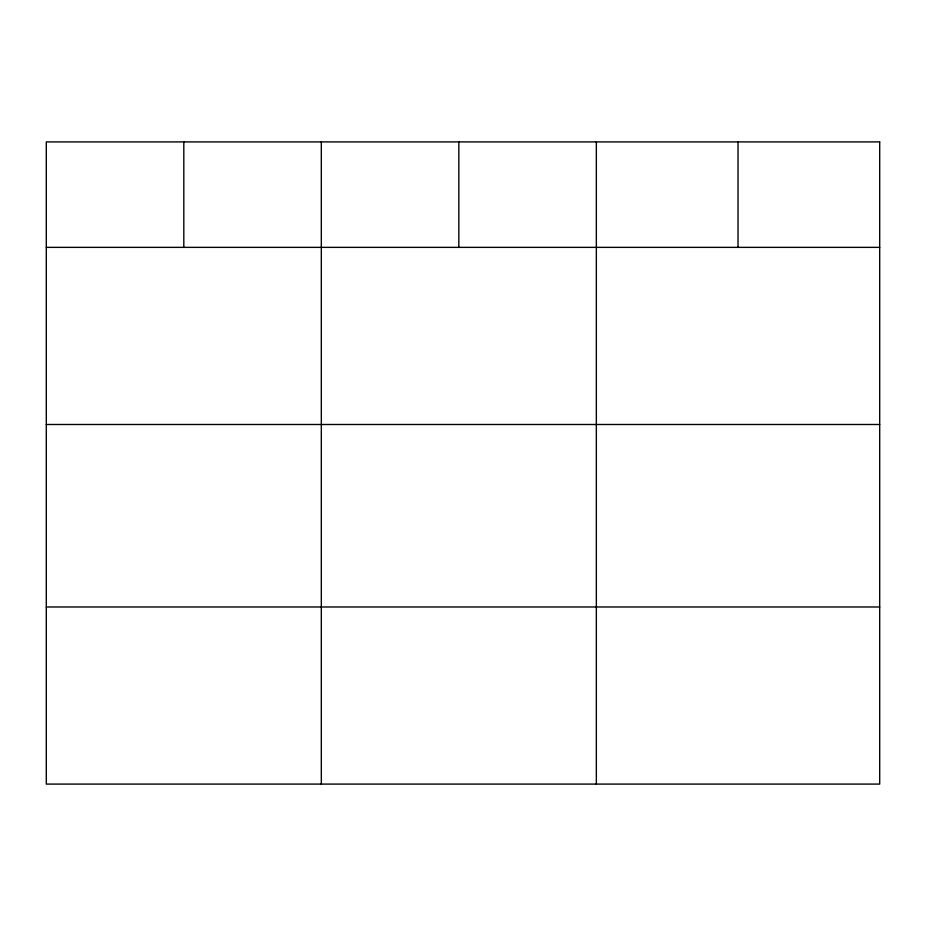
<?xml version="1.0" encoding="UTF-8"?>
<svg xmlns="http://www.w3.org/2000/svg" width="926" height="926" viewBox="0 0 926 926"><rect width="100%" height="100%" fill="white"/><g stroke="black" fill="none" stroke-linecap="round" stroke-linejoin="round"><path stroke-width="1.39" d="M46.3 247.369L879.7 247.369M46.3 424.49L879.7 424.49M46.3 606.981L879.7 606.981M738.022 141.909L738.022 247.369M596.344 141.909L596.344 784.09M458.833 141.909L458.833 247.369M321.322 141.909L321.322 784.09M183.811 141.909L183.811 247.369M879.7 141.909L46.3 141.909L46.3 784.09L879.7 784.09L879.7 141.909"/></g></svg>
